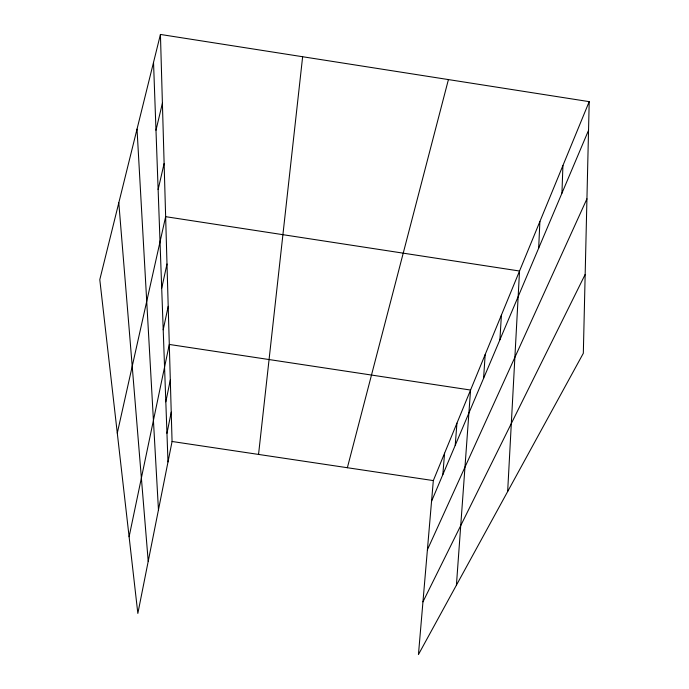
<?xml version="1.0" encoding="UTF-8"?>
<svg xmlns="http://www.w3.org/2000/svg" width="689" height="689" viewBox="0 0 689 689"><rect width="100%" height="100%" fill="white"/><g stroke="black" fill="none" stroke-linecap="round" stroke-linejoin="round"><path stroke-width="1.03" d="M589.207 101.645L583.325 353.276L418.447 654.55L433.321 480.586L589.207 101.645L160.434 34.45L99.793 279.639L137.843 613.417L172.069 441.485L160.434 34.45M561.94 193.178L562.922 165.541M538.677 248.152L539.883 221.539M507.655 491.541L519.532 271.018L165.644 216.673L117.285 433.105M499.904 339.763L501.411 315.062M483.583 378.33L485.185 354.508M456.411 585.176L470.561 390.043L169.296 344.448L129.101 536.765M455.222 445.335L456.945 423.158M442.829 474.618L444.586 453.198M258.547 454.43L302.635 56.739M166.962 433.295L171.234 412.151M165.825 401.825L170.312 379.949M163.207 329.764L168.202 306.321M161.708 288.252L166.996 263.982M158.134 189.544L164.12 163.491M155.981 130.238L162.397 103.247M347.368 467.719L448.418 79.579M431.547 501.282L588.535 130.342M427.404 549.779L586.933 198.837M422.951 601.841L585.168 274.455M172.069 441.485L433.321 480.586M118.801 202.781L148.213 561.311M137.025 129.101L158.461 509.851M153.526 62.389L167.995 461.94"/></g></svg>
